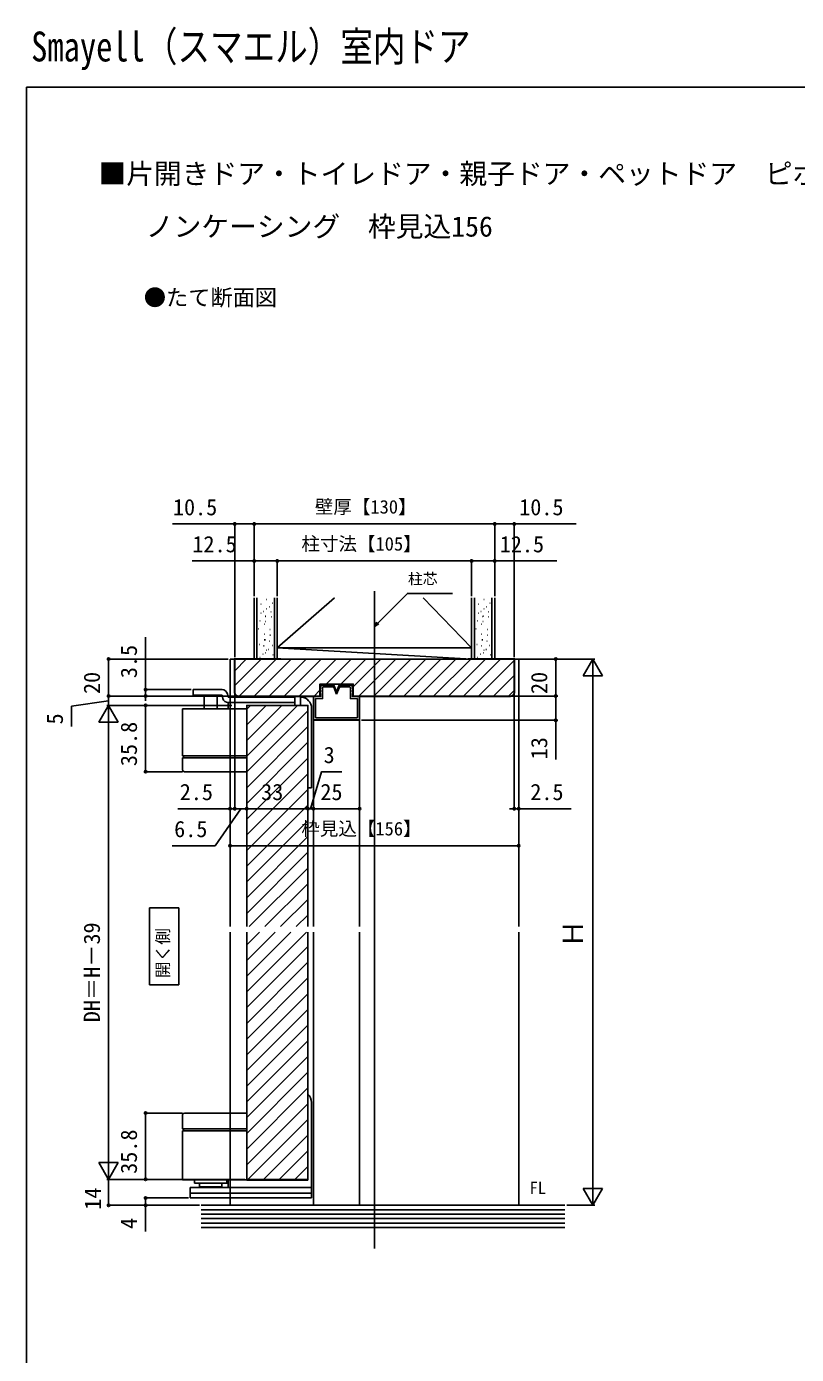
# Model space of a CAD drawing. Units: millimetres, scale not verified. Extents: x -525 to 525, y -783 to 780.
# Drawn here: x -525 to -109, y 62 to 780 of the extents above; entities that cross this region are included whole.
import ezdxf
from ezdxf.enums import TextEntityAlignment as Align

# ---------------------------------------------------------------- set-up
doc = ezdxf.new("R2010")
doc.units = ezdxf.units.MM
doc.header["$LTSCALE"] = 4
for name, color, linetype in [('0-2_USER1', 3, 'Continuous'), ('0-4_YKK_12', 2, 'Continuous'), ('0-5_YKK_13', 4, 'Continuous'), ('0-7_YKK_D', 6, 'Continuous'), ('0-8_YKK_ZWAK', 7, 'Continuous'), ('0-9_YSS_K', 3, 'Continuous'), ('0-A_YSS_KE', 3, 'Continuous')]:
    doc.layers.add(name, color=color, linetype=linetype)
doc.styles.add('ＭＳ ゴシック', font='')
doc.styles.get('ＭＳ ゴシック').set_extended_font_data('MS Gothic')

msp = doc.modelspace()

# ---------------------------------------------------------------- linework, layer by layer
at = {"layer": '0-2_USER1'}
for p, q in [((-458.458, 303.698), (-442.634, 303.698)), ((-458.458, 262.085), (-458.458, 303.698)), ((-442.634, 303.698), (-442.634, 262.085)), ((-442.634, 262.085), (-458.458, 262.085))]:
    msp.add_line(p, q, dxfattribs=at)
at = {"layer": '0-4_YKK_12'}
for p, q in [((-336.9, 474.597), (-336.9, 119.727)), ((-414.9, 437.983), (-414.9, 293.483)), ((-414.9, 437.983), (-258.9, 437.983)), ((-414.9, 437.983), (-258.9, 437.983)), ((-258.9, 437.983), (-258.9, 293.483)), ((-405.903, 410.954), (-403.874, 412.983)), ((-405.903, 402.469), (-395.389, 412.983)), ((-405.903, 393.983), (-386.903, 412.983)), ((-405.903, 385.498), (-378.418, 412.983)), ((-405.903, 377.013), (-372.903, 410.013)), ((-369.902, 404.983), (-344.902, 404.983)), ((-369.902, 293.483), (-369.902, 404.983)), ((-344.902, 404.983), (-344.902, 293.483)), ((-405.903, 368.528), (-372.903, 401.528)), ((-405.903, 360.042), (-372.903, 393.042)), ((-405.903, 351.557), (-372.903, 384.557)), ((-405.903, 343.072), (-372.903, 376.072)), ((-405.903, 334.587), (-372.903, 367.587)), ((-405.903, 326.101), (-372.903, 359.101)), ((-405.903, 317.616), (-372.903, 350.616)), ((-405.903, 309.131), (-372.903, 342.131)), ((-405.903, 300.645), (-372.903, 333.645)), ((-404.58, 293.483), (-372.903, 325.16)), ((-396.095, 293.483), (-372.903, 316.675)), ((-387.609, 293.483), (-372.903, 308.19)), ((-379.124, 293.483), (-372.903, 299.704)), ((-414.9, 290.483), (-414.9, 142.983)), ((-405.903, 283.675), (-399.095, 290.483)), ((-405.903, 275.19), (-390.609, 290.483)), ((-405.903, 266.704), (-382.124, 290.483)), ((-405.903, 258.219), (-373.639, 290.483)), ((-369.902, 142.983), (-369.902, 290.483)), ((-344.902, 290.483), (-344.902, 142.983)), ((-258.9, 290.483), (-258.9, 142.983)), ((-405.903, 249.734), (-372.903, 282.734)), ((-405.903, 241.248), (-372.903, 274.248)), ((-405.903, 232.763), (-372.903, 265.763)), ((-405.903, 224.278), (-372.903, 257.278)), ((-405.903, 215.793), (-372.903, 248.793)), ((-405.903, 207.307), (-372.903, 240.307)), ((-405.903, 198.822), (-372.903, 231.822)), ((-405.903, 190.337), (-372.903, 223.337)), ((-405.903, 181.851), (-372.903, 214.851)), ((-405.903, 173.366), (-372.903, 206.366)), ((-405.903, 164.881), (-372.903, 197.881)), ((-405.315, 156.983), (-372.903, 189.396)), ((-396.83, 156.983), (-372.903, 180.91)), ((-388.345, 156.983), (-372.903, 172.425)), ((-379.86, 156.983), (-372.903, 163.94)), ((-414.9, 142.983), (-258.9, 142.983))]:
    msp.add_line(p, q, dxfattribs=at)
for points in [[(-405.903, 293.483), (-405.903, 412.983), (-372.903, 412.983), (-372.903, 293.483)], [(-372.903, 290.483), (-372.903, 156.983), (-405.903, 156.983), (-405.903, 290.483)]]:
    msp.add_lwpolyline(points, dxfattribs=at)
at = {"layer": '0-5_YKK_13'}
for p, q in [((-366.402, 422.983), (-365.402, 423.983)), ((-365.402, 423.983), (-358.902, 423.983)), ((-358.902, 423.983), (-357.402, 420.307)), ((-355.902, 423.983), (-357.402, 420.307)), ((-355.902, 423.983), (-349.402, 423.983)), ((-348.402, 422.983), (-349.402, 423.983)), ((-434.903, 418.483), (-434.903, 421.483)), ((-434.903, 421.483), (-419.277, 421.483)), ((-419.277, 418.483), (-434.903, 418.483)), ((-428.903, 418.483), (-428.903, 411.183)), ((-421.903, 418.483), (-421.903, 411.183)), ((-419.277, 418.483), (-418.801, 416.707)), ((-415.903, 417.483), (-416.379, 419.26)), ((-379.903, 417.483), (-415.903, 417.483)), ((-379.903, 417.483), (-379.903, 412.983)), ((-376.903, 412.983), (-376.903, 416.96)), ((-369.902, 405.483), (-369.902, 417.483)), ((-369.752, 417.483), (-369.752, 405.483)), ((-366.002, 417.683), (-369.381, 417.833)), ((-369.372, 417.982), (-366.874, 417.892)), ((-368.702, 406.483), (-368.702, 416.74)), ((-364.952, 416.568), (-368.702, 416.74)), ((-366.402, 422.983), (-366.002, 422.983)), ((-366.002, 422.283), (-366.402, 421.283)), ((-366.402, 421.283), (-366.002, 421.283)), ((-366.002, 420.583), (-366.402, 419.583)), ((-366.402, 419.583), (-366.002, 419.583)), ((-366.002, 422.983), (-366.002, 422.283)), ((-366.002, 420.583), (-366.002, 421.283)), ((-366.002, 419.483), (-366.002, 417.683)), ((-364.952, 422.633), (-364.952, 416.568)), ((-364.652, 422.933), (-359.215, 422.933)), ((-358.937, 422.747), (-357.402, 418.983)), ((-355.866, 422.747), (-357.402, 418.983)), ((-355.588, 422.933), (-350.152, 422.933)), ((-349.852, 422.633), (-349.852, 416.568)), ((-349.852, 416.568), (-346.102, 416.74)), ((-348.402, 422.983), (-348.802, 422.983)), ((-348.802, 422.983), (-348.802, 422.283)), ((-348.802, 422.283), (-348.402, 421.283)), ((-348.402, 421.283), (-348.802, 421.283)), ((-348.802, 420.583), (-348.802, 421.283)), ((-348.802, 420.583), (-348.402, 419.583)), ((-348.402, 419.583), (-348.802, 419.583)), ((-348.802, 419.483), (-348.802, 417.683)), ((-348.802, 417.683), (-345.423, 417.833)), ((-347.929, 417.892), (-345.432, 417.982)), ((-346.102, 406.483), (-346.102, 416.74)), ((-345.052, 417.483), (-345.052, 405.483)), ((-344.902, 417.483), (-344.902, 405.483)), ((-440.603, 410.283), (-440.603, 411.183)), ((-439.65, 411.183), (-440.603, 411.183)), ((-440.603, 385.683), (-440.603, 411.183)), ((-425.9, 411.183), (-427.732, 411.183)), ((-405.903, 411.183), (-425.9, 411.183)), ((-379.903, 414.483), (-415.903, 414.483)), ((-415.903, 414.483), (-415.903, 411.183)), ((-405.903, 387.983), (-405.903, 411.183)), ((-370.903, 411.483), (-370.903, 368.483)), ((-345.402, 405.133), (-369.402, 405.133)), ((-345.402, 404.983), (-369.402, 404.983)), ((-368.402, 406.183), (-346.402, 406.183)), ((-405.903, 386.983), (-405.903, 387.983)), ((-439.65, 385.683), (-440.603, 385.683)), ((-440.603, 378.183), (-440.603, 384.683)), ((-439.65, 384.683), (-440.603, 384.683)), ((-440.003, 384.683), (-440.003, 385.683)), ((-434.033, 385.683), (-439.65, 385.683)), ((-434.033, 384.683), (-439.65, 384.683)), ((-427.732, 385.683), (-434.033, 385.683)), ((-427.732, 384.683), (-434.033, 384.683)), ((-427.732, 384.683), (-425.9, 384.683)), ((-425.9, 384.683), (-406.703, 384.683)), ((-406.703, 385.683), (-405.903, 385.683)), ((-405.903, 384.683), (-406.703, 384.683)), ((-405.903, 377.583), (-405.903, 386.983)), ((-439.603, 377.183), (-437.771, 377.183)), ((-437.771, 377.183), (-433.3, 377.183)), ((-433.3, 377.183), (-426.999, 377.183)), ((-370.903, 368.483), (-372.903, 368.483)), ((-370.903, 198.583), (-370.903, 154.583)), ((-434.424, 192.783), (-439.603, 192.783)), ((-434.27, 192.783), (-434.424, 192.783)), ((-405.903, 192.783), (-434.27, 192.783)), ((-440.603, 183.283), (-440.603, 156.783)), ((-440.603, 183.283), (-435.571, 183.283)), ((-440.003, 184.283), (-440.003, 183.283)), ((-426.389, 184.283), (-435.571, 184.283)), ((-426.389, 183.283), (-435.571, 183.283)), ((-423.521, 184.283), (-426.389, 184.283)), ((-423.521, 183.283), (-426.389, 183.283)), ((-423.521, 184.283), (-405.903, 184.283)), ((-423.521, 183.283), (-405.903, 183.283)), ((-435.571, 156.783), (-440.603, 156.783)), ((-435.571, 156.783), (-423.521, 156.783)), ((-434.203, 154.883), (-434.203, 156.783)), ((-431.403, 152.883), (-431.403, 154.883)), ((-405.903, 156.783), (-423.521, 156.783)), ((-415.903, 156.783), (-415.903, 154.583)), ((-415.903, 154.583), (-415.903, 152.583)), ((-405.903, 156.983), (-405.903, 156.483)), ((-405.903, 156.483), (-402.903, 156.483)), ((-402.903, 156.483), (-396.903, 156.483)), ((-396.903, 156.483), (-381.903, 156.483)), ((-381.903, 156.483), (-375.903, 156.483)), ((-372.903, 156.483), (-375.903, 156.483)), ((-372.903, 156.483), (-372.903, 156.983)), ((-370.903, 152.583), (-370.903, 154.583)), ((-370.903, 149.583), (-370.903, 152.583)), ((-425.403, 149.583), (-436.403, 149.583)), ((-425.403, 146.983), (-436.403, 146.983)), ((-370.903, 149.583), (-425.403, 149.583)), ((-370.903, 146.983), (-425.403, 146.983)), ((-370.903, 146.983), (-370.903, 149.583))]:
    msp.add_line(p, q, dxfattribs=at)
for points in [[(-427.732, 411.183), (-434.033, 411.183), (-439.65, 411.183)], [(-427.732, 385.683), (-425.9, 385.683), (-406.703, 385.683)], [(-426.999, 377.183), (-425.9, 377.183), (-405.903, 377.183)], [(-440.603, 191.783), (-440.603, 184.283), (-435.571, 184.283)], [(-436.403, 146.983), (-436.403, 149.583), (-436.403, 152.583)], [(-370.903, 152.583), (-425.403, 152.583), (-436.403, 152.583)], [(-416.603, 156.783), (-416.603, 154.883), (-434.203, 154.883)], [(-419.403, 154.883), (-419.403, 152.883), (-431.403, 152.883)]]:
    msp.add_lwpolyline(points, dxfattribs=at)
for centre, radius, start, end in [((-419.277, 418.483), 3, 15, 90), ((-415.903, 417.483), 3, 195, 270), ((-376.403, 416.96), 0.5, 84.78409, 180), ((-376.903, 411.483), 6, 0, 84.78409), ((-369.402, 417.483), 0.5, 86.55187, 180), ((-369.402, 417.483), 0.35, 86.55187, 180), ((-364.652, 422.633), 0.3, 90, 180), ((-359.215, 422.633), 0.3, 22.195, 90), ((-355.588, 422.633), 0.3, 90, 157.805), ((-350.152, 422.633), 0.3, 0, 90), ((-345.402, 417.483), 0.5, 0, 93.44813), ((-345.402, 417.483), 0.35, 0, 93.44813), ((-369.402, 405.483), 0.5, 180, 270), ((-369.402, 405.483), 0.35, 180, 270), ((-368.402, 406.483), 0.3, 180, 270), ((-346.402, 406.483), 0.3, 270, 0), ((-345.402, 405.483), 0.35, 270, 0), ((-345.402, 405.483), 0.5, 270, 0), ((-439.603, 378.183), 1, 180, 270), ((-376.903, 198.583), 6, 0, 48.18969), ((-439.603, 191.783), 1, 90, 180)]:
    msp.add_arc(centre, radius, start, end, dxfattribs=at)
at = {"layer": '0-7_YKK_D'}
for p, q in [((-412.4, 438.983), (-412.4, 512.009)), ((-401.9, 472.009), (-401.9, 512.009)), ((-271.9, 511.009), (-401.9, 511.009)), ((-271.9, 472.009), (-271.9, 512.009)), ((-261.4, 438.983), (-261.4, 512.009)), ((-401.9, 472.009), (-401.9, 492.009)), ((-389.4, 472.009), (-389.4, 492.009)), ((-389.4, 472.009), (-389.4, 492.009)), ((-284.4, 491.009), (-389.4, 491.009)), ((-284.4, 472.009), (-284.4, 492.009)), ((-284.4, 472.009), (-284.4, 492.009)), ((-271.9, 472.009), (-271.9, 492.009)), ((-460.603, 421.483), (-460.603, 449.81)), ((-415.9, 437.983), (-481.603, 437.983)), ((-480.603, 417.983), (-480.603, 437.983)), ((-260.4, 437.983), (-237.9, 437.983)), ((-257.9, 437.983), (-217.9, 437.983)), ((-238.9, 417.983), (-238.9, 437.983)), ((-218.9, 437.983), (-224.15, 428.89)), ((-218.9, 437.983), (-213.65, 428.89)), ((-218.9, 437.983), (-218.9, 419.797)), ((-412.4, 436.983), (-412.4, 356.183)), ((-224.15, 428.89), (-213.65, 428.89)), ((-218.9, 427.483), (-218.9, 153.483)), ((-427.025, 417.983), (-481.603, 417.983)), ((-427.025, 417.983), (-481.603, 417.983)), ((-480.603, 417.983), (-480.603, 412.983)), ((-435.903, 421.483), (-461.603, 421.483)), ((-411.4, 417.983), (-461.603, 417.983)), ((-460.603, 417.983), (-460.603, 421.483)), ((-460.603, 417.983), (-460.603, 415.433)), ((-414.9, 418.983), (-414.9, 336.183)), ((-412.4, 418.983), (-412.4, 356.183)), ((-262.4, 417.983), (-237.9, 417.983)), ((-262.4, 417.983), (-237.9, 417.983)), ((-261.4, 418.983), (-261.4, 356.183)), ((-258.9, 417.14), (-258.9, 336.183)), ((-480.603, 412.983), (-485.853, 403.89)), ((-422.528, 412.983), (-481.603, 412.983)), ((-422.528, 412.983), (-481.603, 412.983)), ((-480.603, 412.983), (-475.353, 403.89)), ((-480.603, 412.983), (-480.603, 394.797)), ((-413.903, 412.983), (-461.603, 412.983)), ((-460.603, 412.983), (-460.603, 377.183)), ((-405.903, 411.983), (-405.903, 356.183)), ((-405.903, 411.983), (-405.903, 356.183)), ((-372.903, 411.983), (-372.903, 356.183)), ((-372.903, 411.983), (-372.903, 356.183)), ((-485.853, 403.89), (-475.353, 403.89)), ((-480.603, 402.483), (-480.603, 167.483)), ((-369.902, 404.483), (-369.902, 356.183)), ((-343.902, 404.983), (-237.9, 404.983)), ((-369.902, 389.05), (-369.902, 356.183)), ((-344.902, 383.983), (-344.902, 356.183)), ((-258.9, 386.171), (-258.9, 356.183)), ((-440.603, 377.183), (-461.603, 377.183)), ((-414.9, 376.173), (-414.9, 356.183)), ((-414.9, 357.183), (-443.227, 357.183)), ((-412.4, 357.183), (-414.9, 357.183)), ((-405.903, 357.183), (-412.4, 357.183)), ((-412.4, 357.183), (-409.85, 357.183)), ((-405.903, 357.183), (-372.903, 357.183)), ((-372.903, 357.183), (-375.453, 357.183)), ((-372.903, 357.183), (-369.902, 357.183)), ((-372.903, 357.183), (-369.902, 357.183)), ((-369.902, 357.183), (-367.352, 357.183)), ((-369.902, 357.183), (-344.902, 357.183)), ((-261.4, 357.183), (-263.95, 357.183)), ((-261.4, 357.183), (-258.9, 357.183)), ((-258.9, 357.183), (-230.573, 357.183)), ((-414.9, 337.183), (-258.9, 337.183)), ((-440.603, 192.783), (-461.603, 192.783)), ((-460.603, 156.983), (-460.603, 192.783)), ((-480.603, 156.983), (-480.603, 175.17)), ((-480.603, 156.983), (-485.853, 166.076)), ((-475.353, 166.076), (-485.853, 166.076)), ((-480.603, 156.983), (-475.353, 166.076)), ((-218.9, 142.983), (-218.9, 161.17)), ((-406.903, 156.983), (-481.603, 156.983)), ((-426.528, 156.983), (-481.603, 156.983)), ((-480.603, 156.983), (-480.603, 142.983)), ((-441.603, 156.983), (-461.603, 156.983)), ((-218.9, 142.983), (-224.15, 152.076)), ((-213.65, 152.076), (-224.15, 152.076)), ((-218.9, 142.983), (-213.65, 152.076)), ((-437.403, 146.983), (-461.603, 146.983)), ((-431.525, 142.983), (-481.603, 142.983)), ((-431.525, 142.983), (-461.603, 142.983)), ((-232.945, 142.983), (-217.9, 142.983))]:
    msp.add_line(p, q, dxfattribs=at)
for points in [[(-401.9, 511.009), (-412.4, 511.009), (-445.95, 511.009)], [(-271.9, 511.009), (-261.4, 511.009), (-227.85, 511.009)], [(-389.4, 491.009), (-401.9, 491.009), (-435.45, 491.009)], [(-284.4, 491.009), (-271.9, 491.009), (-238.35, 491.009)], [(-336.9, 455.654), (-335.097, 457.457), (-319.135, 473.419), (-294.743, 473.419)], [(-334.614, 456.974), (-336.9, 455.654), (-335.58, 457.94)], [(-238.9, 417.983), (-238.9, 404.983), (-238.9, 383.706)], [(-480.603, 415.483), (-500.603, 412.523), (-500.603, 401.568)], [(-371.402, 357.183), (-365.485, 377.183), (-354.53, 377.183)], [(-409.152, 357.183), (-423.024, 337.183), (-446.183, 337.183)], [(-460.603, 146.983), (-460.603, 142.983), (-460.603, 128.865)]]:
    msp.add_lwpolyline(points, dxfattribs=at)
for centre in [(-412.4, 511.009), (-401.9, 511.009), (-401.9, 511.009), (-271.9, 511.009), (-271.9, 511.009), (-261.4, 511.009), (-401.9, 491.009), (-389.4, 491.009), (-389.4, 491.009), (-284.4, 491.009), (-284.4, 491.009), (-271.9, 491.009), (-480.603, 437.983), (-238.9, 437.983), (-480.603, 417.983), (-480.603, 417.983), (-460.603, 421.483), (-460.603, 417.983), (-238.9, 417.983), (-238.9, 417.983), (-460.603, 412.983), (-238.9, 404.983), (-460.603, 377.183), (-414.9, 357.183), (-412.4, 357.183), (-412.4, 357.183), (-405.903, 357.183), (-405.903, 357.183), (-372.903, 357.183), (-372.903, 357.183), (-369.902, 357.183), (-369.902, 357.183), (-344.902, 357.183), (-261.4, 357.183), (-258.9, 357.183), (-414.9, 337.183), (-258.9, 337.183), (-460.603, 192.783), (-460.603, 156.983), (-480.603, 142.983), (-460.603, 146.983), (-460.603, 142.983)]:
    msp.add_circle(centre, 0.637, dxfattribs=at)
at = {"layer": '0-8_YKK_ZWAK'}
for q in [(-524.9, -783.2), (525.1, 746.8)]:
    msp.add_line((-524.9, 746.8), q, dxfattribs=at)
at = {"layer": '0-9_YSS_K'}
for p, q in [((-401.9, 471.009), (-401.9, 437.983)), ((-400.4, 471.009), (-400.4, 437.983)), ((-398.356, 467.646), (-398.156, 467.646)), ((-395.265, 470.143), (-395.065, 470.143)), ((-393.808, 466.218), (-393.608, 466.218)), ((-392.125, 468.236), (-391.925, 468.236)), ((-390.9, 471.009), (-390.9, 437.983)), ((-389.4, 471.009), (-389.4, 437.983)), ((-389.4, 443.983), (-358.449, 471.009)), ((-389.4, 443.983), (-389.4, 471.009)), ((-284.4, 443.983), (-310.608, 471.009)), ((-284.4, 471.009), (-284.4, 437.983)), ((-284.4, 471.009), (-284.4, 443.983)), ((-282.9, 437.983), (-282.9, 471.009)), ((-280.856, 467.646), (-280.656, 467.646)), ((-277.765, 470.143), (-277.565, 470.143)), ((-276.308, 466.218), (-276.108, 466.218)), ((-274.625, 468.236), (-274.425, 468.236)), ((-273.4, 437.983), (-273.4, 471.009)), ((-271.9, 471.009), (-271.9, 437.983)), ((-398.356, 462.712), (-398.156, 462.712)), ((-396.898, 463.721), (-396.698, 463.721)), ((-396.001, 461.03), (-395.801, 461.03)), ((-395.714, 461.171), (-395.514, 461.171)), ((-395.265, 465.208), (-395.065, 465.208)), ((-392.91, 463.526), (-392.71, 463.526)), ((-392.798, 460.835), (-392.598, 460.835)), ((-280.856, 462.712), (-280.656, 462.712)), ((-279.398, 463.721), (-279.198, 463.721)), ((-278.501, 461.03), (-278.301, 461.03)), ((-278.214, 461.171), (-278.014, 461.171)), ((-277.765, 465.208), (-277.565, 465.208)), ((-275.41, 463.526), (-275.21, 463.526)), ((-275.298, 460.835), (-275.098, 460.835)), ((-399.59, 454.414), (-399.39, 454.414)), ((-398.805, 458.675), (-398.605, 458.675)), ((-396.499, 456.91), (-396.299, 456.91)), ((-395.889, 458.339), (-395.689, 458.339)), ((-393.471, 453.994), (-393.271, 453.994)), ((-282.09, 454.414), (-281.89, 454.414)), ((-281.305, 458.675), (-281.105, 458.675)), ((-278.999, 456.91), (-278.799, 456.91)), ((-278.389, 458.339), (-278.189, 458.339)), ((-275.971, 453.994), (-275.771, 453.994)), ((-399.141, 445.891), (-398.941, 445.891)), ((-396.786, 445.218), (-396.586, 445.218)), ((-396.562, 451.498), (-396.362, 451.498)), ((-396.45, 448.358), (-396.25, 448.358)), ((-396.05, 448.387), (-395.85, 448.387)), ((-393.695, 447.714), (-393.495, 447.714)), ((-393.359, 450.854), (-393.159, 450.854)), ((-392.238, 445.247), (-392.038, 445.247)), ((-281.641, 445.891), (-281.441, 445.891)), ((-279.286, 445.218), (-279.086, 445.218)), ((-279.062, 451.498), (-278.862, 451.498)), ((-278.95, 448.358), (-278.75, 448.358)), ((-278.55, 448.387), (-278.35, 448.387)), ((-276.195, 447.714), (-275.995, 447.714)), ((-275.859, 450.854), (-275.659, 450.854)), ((-274.738, 445.247), (-274.538, 445.247)), ((-412.4, 431.73), (-406.147, 437.983)), ((-412.4, 423.648), (-398.065, 437.983)), ((-409.982, 417.983), (-389.982, 437.983)), ((-401.9, 417.983), (-381.9, 437.983)), ((-398.805, 438.826), (-398.605, 438.826)), ((-397.235, 440.62), (-397.035, 440.62)), ((-395.714, 441.322), (-395.514, 441.322)), ((-395.328, 442.751), (-395.128, 442.751)), ((-394.144, 443.116), (-393.944, 443.116)), ((-393.818, 417.983), (-373.818, 437.983)), ((-391.901, 440.313), (-391.701, 440.313)), ((-389.4, 443.983), (-284.4, 443.983)), ((-389.4, 443.983), (-284.4, 437.983)), ((-389.4, 443.983), (-284.4, 443.983)), ((-389.4, 443.983), (-389.4, 437.983)), ((-389.4, 437.983), (-284.4, 437.983)), ((-385.736, 417.983), (-365.736, 437.983)), ((-377.653, 417.983), (-357.653, 437.983)), ((-363.071, 424.483), (-349.571, 437.983)), ((-354.989, 424.483), (-341.489, 437.983)), ((-348.4, 422.99), (-333.407, 437.983)), ((-345.325, 417.983), (-325.325, 437.983)), ((-337.242, 417.983), (-317.242, 437.983)), ((-329.16, 417.983), (-309.16, 437.983)), ((-321.078, 417.983), (-301.078, 437.983)), ((-312.996, 417.983), (-292.996, 437.983)), ((-304.913, 417.983), (-284.913, 437.983)), ((-296.831, 417.983), (-276.831, 437.983)), ((-288.749, 417.983), (-268.749, 437.983)), ((-284.4, 443.983), (-284.4, 437.983)), ((-281.305, 438.826), (-281.105, 438.826)), ((-279.735, 440.62), (-279.535, 440.62)), ((-278.214, 441.322), (-278.014, 441.322)), ((-277.828, 442.751), (-277.628, 442.751)), ((-276.644, 443.116), (-276.444, 443.116)), ((-274.401, 440.313), (-274.201, 440.313)), ((-280.667, 417.983), (-261.4, 437.25)), ((-272.584, 417.983), (-261.4, 429.168)), ((-369.571, 417.983), (-366.4, 421.154)), ((-264.502, 417.983), (-261.4, 421.085)), ((-233.945, 142.983), (-430.525, 142.983)), ((-233.945, 140.583), (-430.525, 140.583)), ((-233.945, 138.183), (-430.525, 138.183)), ((-233.945, 135.783), (-430.525, 135.783)), ((-233.945, 133.383), (-430.525, 133.383)), ((-430.525, 130.983), (-233.945, 130.983))]:
    msp.add_line(p, q, dxfattribs=at)
at = {"layer": '0-A_YSS_KE'}
for p, q in [((-261.4, 419.983), (-261.4, 437.983)), ((-348.6, 417.783), (-263.4, 417.783))]:
    msp.add_line(p, q, dxfattribs=at)
for points in [[(-412.6, 419.983), (-412.6, 438.183), (-387.6, 438.183), (-387.6, 437.983)], [(-261.4, 437.983), (-412.4, 437.983), (-412.4, 419.983)], [(-261.2, 419.983), (-261.2, 438.183), (-286.2, 438.183), (-286.2, 437.983)], [(-363.7, 424.483), (-363.7, 424.283), (-366.2, 424.283), (-366.2, 417.783), (-410.4, 417.783)], [(-410.4, 417.983), (-366.4, 417.983), (-366.4, 424.483), (-348.4, 424.483), (-348.4, 417.983), (-263.4, 417.983)], [(-348.6, 417.783), (-348.6, 424.283), (-351.1, 424.283), (-351.1, 424.483)]]:
    msp.add_lwpolyline(points, dxfattribs=at)
for centre, radius, start, end in [((-410.4, 419.983), 2.2, 180.00001, 269.99999), ((-410.4, 419.983), 2, 180.00001, 269.99999), ((-263.4, 419.983), 2.2, 270.00001, 359.99999), ((-263.4, 419.983), 2, 270.00001, 359.99999)]:
    msp.add_arc(centre, radius, start, end, dxfattribs=at)

# ---------------------------------------------------------------- texts
at = {"layer": '0-2_USER1', "style": 'ＭＳ ゴシック', "width": 0.8}
msp.add_text('Smayell（スマエル）室内ドア', height=16.13, dxfattribs=at).set_placement((-522.4, 755.925), align=Align.BOTTOM_LEFT)
at = {"layer": '0-2_USER1', "style": 'ＭＳ ゴシック'}
for s, height, p in [('■片開きドア・トイレドア・親子ドア・ペットドア\u3000ピボットヒンジ（OP）', 11, (-486.053, 691.34)), ('   ノンケーシング\u3000枠見込156', 11, (-482.9, 662.845)), ('●たて断面図', 8.798, (-461.536, 626.232)), ('FL', 6.598, (-253.109, 147.144))]:
    msp.add_text(s, height=height, dxfattribs=at).set_placement(p, align=Align.BOTTOM_LEFT)
msp.add_text('開く側', height=6.598, rotation=90, dxfattribs=at).set_placement((-446.011, 265.693), align=Align.BOTTOM_LEFT)
at = {"layer": '0-7_YKK_D', "style": 'ＭＳ ゴシック'}
for s, height, p in [('10.5', 8.798, (-445.791, 513.009)), ('壁厚【130】', 7.331, (-369.116, 514.373)), ('10.5', 8.798, (-258.691, 513.009)), ('12.5', 8.798, (-435.291, 493.009)), ('柱寸法【105】', 7.331, (-376.36, 494.373)), ('12.5', 8.798, (-269.191, 493.009)), ('柱芯', 5.865, (-318.806, 476.627)), ('3', 8.798, (-364.371, 379.183)), ('2.5', 8.798, (-442.114, 359.183)), ('33', 8.798, (-398.13, 359.183)), ('25', 8.798, (-366.129, 359.183)), ('2.5', 8.798, (-252.686, 359.183)), ('6.5', 8.798, (-445.137, 339.183)), ('枠見込【156】', 7.331, (-376.417, 340.547))]:
    msp.add_text(s, height=height, dxfattribs=at).set_placement(p, align=Align.BOTTOM_LEFT)
for s, height, p in [('3.5', 8.798, (-462.603, 427.697)), ('20', 8.798, (-482.603, 419.12)), ('20', 8.798, (-240.9, 419.12)), ('5', 8.798, (-502.603, 402.682)), ('35.8', 8.798, (-462.603, 380.185)), ('13', 8.798, (-240.9, 383.865)), ('DH＝H－39', 8.798, (-482.603, 241.858)), ('Ｈ', 11, (-220.9, 282.131)), ('35.8', 8.798, (-462.603, 159.985)), ('14', 8.798, (-482.103, 140.608)), ('4', 8.798, (-462.603, 130.251))]:
    msp.add_text(s, height=height, rotation=90, dxfattribs=at).set_placement(p, align=Align.BOTTOM_LEFT)

doc.saveas('drawing.dxf')
